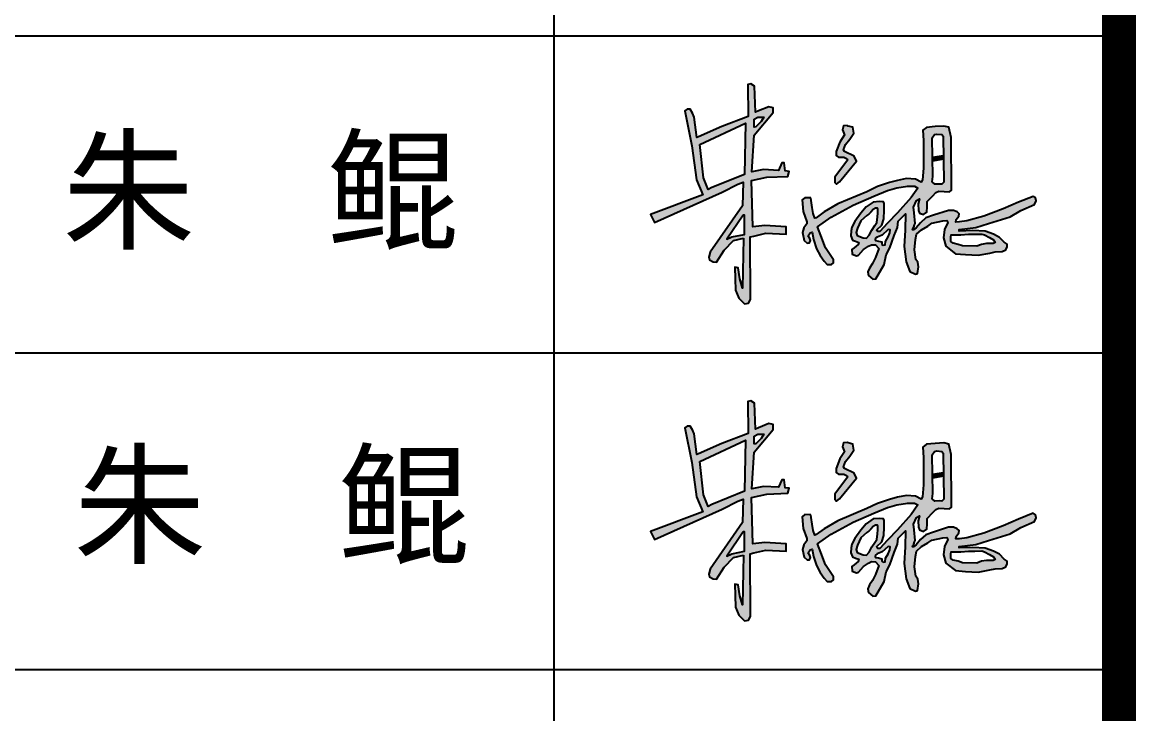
# Model space of a CAD drawing. Extents: x -21908402 to 2681150, y 88493 to 5079726.
# Drawn here: x 1791011 to 1793481, y 418016 to 419559 of the extents above; entities that cross this region are included whole.
import ezdxf

# ---------------------------------------------------------------- set-up
doc = ezdxf.new("R2010")
doc.units = 0
doc.header["$LTSCALE"] = 1000
doc.layers.add('PUB_TITLE', color=4, linetype='Continuous')
doc.layers.add('签名', color=255, linetype='Continuous')
doc.styles.add('-黑体', font='simhei.ttf', dxfattribs={"width": 0.8})

# ---------------------------------------------------------------- blocks, each defined once
blk = doc.blocks.new('tk')
h = blk.add_hatch(color=7)
h.paths.add_polyline_path([(1747122.5, 364062.1), (1747173.7, 364073.5), (1747244.1, 364076), (1747248.8, 364092.7), (1747234.5, 364094.7), (1747231.8, 364120.9), (1747223.5, 364121.1), (1747213, 364096.1), (1747162.6, 364098.9), (1747123.5, 364090.6), (1747130.7, 364213.4), (1747194.9, 364289.8), (1747195.1, 364305.7), (1747180.7, 364309.1), (1747145.4, 364294.8), (1747135.4, 364290.9), (1747132.8, 364377.6), (1747119.8, 364385.3), (1747110.1, 364383.5), (1747111.6, 364275.9), (1747022.9, 364242.3), (1746945.3, 364208.3), (1746939.2, 364206.2), (1746930.3, 364274.4), (1746924.9, 364287.8), (1746916.6, 364300.3), (1746907, 364301), (1746898.8, 364294.7), (1746922.8, 364178.6), (1746938.2, 364064.3), (1746958.8, 364014.2), (1746783.8, 363948.6), (1746797.1, 363921.5), (1747024.4, 364023.1), (1747076.2, 364049.9), (1747094.5, 364056), (1747092.4, 363977.7), (1746983.6, 363822.1), (1746979.1, 363805.2), (1746982.1, 363796.7), (1746993.7, 363789.5), (1747004.8, 363788.6), (1747030.4, 363828.9), (1747061.6, 363861.4), (1747096, 363868.9), (1747094.1, 363813.5), (1747092.3, 363702.2), (1747082.8, 363732.8), (1747077.1, 363769.3), (1747067, 363772.4), (1747068, 363733.4), (1747069.1, 363695.2), (1747079.6, 363668), (1747099.3, 363649.2), (1747112.7, 363651.5), (1747118.7, 363663.3), (1747118, 363873.6), (1747130.5, 363876.3), (1747170, 363885.8), (1747237.8, 363882), (1747237.8, 363907.3), (1747167.1, 363911.3), (1747126.5, 363906.9)])
h.paths.add_polyline_path([(1747098.7, 364082.6), (1746989.8, 364038.3), (1746977.4, 364032.3), (1746961.3, 364071.1), (1746949.4, 364182.5), (1747102, 364254.1)], flags=16)
h.paths.add_polyline_path([(1747098.7, 363946.6), (1747098.7, 363881.7), (1747056.7, 363873.4), (1747039.3, 363865.4), (1747094.9, 363946.6)], flags=16)
h.paths.add_polyline_path([(1747130.7, 364241.1), (1747130.7, 364267), (1747143.2, 364273.9), (1747163.3, 364273.9), (1747154.5, 364259.7), (1747137, 364241.5)], flags=16)
h = blk.add_hatch(color=7)
h.paths.add_polyline_path([(1747749.6, 364025.9), (1747785.3, 364023.8), (1747791.5, 364030), (1747790.2, 364206.2), (1747782.7, 364240.6), (1747765.7, 364244.3), (1747737, 364243), (1747708.3, 364240), (1747696.2, 364230.3), (1747698.2, 364196), (1747697.7, 364103.7), (1747694.8, 364064.3), (1747689.8, 364056.9), (1747671, 364066.8), (1747641.6, 364068.4), (1747611.3, 364062.6), (1747584.3, 364055), (1747543.6, 364042.2), (1747507.9, 364024.5), (1747411.6, 363983.5), (1747365.7, 363957.1), (1747339.3, 363937.6), (1747333.9, 363935.6), (1747328.9, 363951.6), (1747325.9, 363972.3), (1747322.5, 363995.4), (1747320.6, 364004.1), (1747301.2, 364004.5), (1747291.9, 363997.3), (1747295.2, 363958.5), (1747307.5, 363924.3), (1747307.3, 363917), (1747297.2, 363903.3), (1747292.7, 363887.6), (1747298.4, 363861.8), (1747308.8, 363852.9), (1747316.8, 363853.5), (1747319.8, 363861.5), (1747318, 363867.7), (1747311.5, 363876.4), (1747318.4, 363887.3), (1747325.6, 363888.7), (1747329.5, 363864.6), (1747340.2, 363833.7), (1747352.3, 363810.6), (1747365.4, 363792.5), (1747375.2, 363781.2), (1747389.6, 363780.5), (1747396.9, 363786.3), (1747397.3, 363796.1), (1747392.1, 363803.5), (1747370.2, 363837.1), (1747354.5, 363877.6), (1747343.6, 363907.2), (1747389.1, 363938.9), (1747463.1, 363979), (1747531.9, 364009.2), (1747577.4, 364028.3), (1747608.6, 364037.3), (1747645.1, 364042.6), (1747668.4, 364042.6), (1747678.9, 364037), (1747657.1, 364005.5), (1747611.2, 363953.6), (1747578.1, 363919.3), (1747552.2, 363891.1), (1747544.9, 363891.5), (1747542.7, 363893.9), (1747542, 363897.4), (1747558.1, 363913), (1747565.5, 363934.3), (1747566.2, 363962.7), (1747566.4, 363984.9), (1747564, 363990.5), (1747551.3, 363991.5), (1747529.8, 363990), (1747506.7, 363973.8), (1747488.6, 363952.4), (1747468.7, 363925.1), (1747458.6, 363906), (1747455.9, 363893.8), (1747454.9, 363877.1), (1747459.9, 363862.8), (1747470.3, 363858.9), (1747481.6, 363855.1), (1747479.1, 363847.9), (1747465.9, 363836.8), (1747458.5, 363830.7), (1747459, 363815.3), (1747473.3, 363810), (1747481, 363812.4), (1747497.6, 363830.9), (1747514, 363842.2), (1747523.5, 363847.3), (1747537.5, 363846.5), (1747548.3, 363834.3), (1747537, 363804), (1747526.9, 363784.4), (1747517.2, 363769.1), (1747511.4, 363756.4), (1747514, 363743.7), (1747528, 363731.8), (1747538.6, 363733.2), (1747566.8, 363780.5), (1747573.1, 363813.5), (1747585.5, 363836.9), (1747600.3, 363878.3), (1747611.2, 363905.3), (1747613.6, 363925.7), (1747637.4, 363950.9), (1747636.4, 363896.3), (1747633.6, 363840.8), (1747639.9, 363789.5), (1747652.5, 363757.7), (1747671.8, 363748.7), (1747678.4, 363751.1), (1747681.4, 363772.7), (1747679, 363788.3), (1747672, 363798.1), (1747668.1, 363829.8), (1747671.1, 363864.4), (1747675, 363882.5), (1747691.4, 363897.3), (1747712.1, 363909.8), (1747726.4, 363919), (1747763, 363926.7), (1747775.8, 363927.9), (1747779.9, 363921.2), (1747768.9, 363897.9), (1747764.8, 363870.5), (1747772.7, 363842), (1747805.4, 363817.2), (1747839.2, 363814.6), (1747880.9, 363812.3), (1747920.4, 363819.4), (1747937.7, 363823.6), (1747961.4, 363824.8), (1747973.4, 363829.6), (1747977.9, 363839.8), (1747978.5, 363849.1), (1747968.6, 363856), (1747952.8, 363871.9), (1747932.4, 363882.2), (1747905, 363892.1), (1747863, 363894.6), (1747817.5, 363893), (1747817.8, 363898.2), (1747873, 363904.3), (1747915.8, 363918.3), (1747987.7, 363940), (1748023.7, 363961.4), (1748069.2, 363981.3), (1748075.5, 363994), (1748072.6, 364004.3), (1748065.5, 364009), (1748016.1, 363989.6), (1747964.3, 363966.8), (1747900.2, 363943.1), (1747843.2, 363927.4), (1747818.5, 363923.6), (1747806.2, 363923.1), (1747807.4, 363931.5), (1747815.9, 363943.2), (1747817.3, 363951), (1747810.9, 363957.5), (1747799, 363962.2), (1747782.3, 363962.2), (1747731.6, 363945.7), (1747705.4, 363937.3), (1747688.5, 363920.8), (1747673.5, 363903.8), (1747664.6, 363896.8), (1747660.9, 363897.1), (1747662.3, 363900.9), (1747665.7, 363906.2), (1747668.4, 363913.8), (1747670.2, 363918.2), (1747666.6, 363953.5), (1747664.2, 363973), (1747674.6, 363994.7), (1747684.6, 364000.5), (1747680.6, 363984.1), (1747681.2, 363962.2), (1747684.9, 363953.2), (1747697.8, 363948.5), (1747709.4, 363956.1), (1747710.5, 363973.6), (1747710.5, 363991.6), (1747729.5, 364011.1), (1747739.8, 364021.7)])
h.paths.add_polyline_path([(1747727.6, 364057.9), (1747729.4, 364075.4), (1747726.7, 364204.7), (1747735.2, 364215.5), (1747743.2, 364217.6), (1747759.6, 364216.2), (1747764.5, 364210.6), (1747766.7, 364056.8), (1747759.7, 364049.3), (1747750.2, 364050.2), (1747736.2, 364049.9)], flags=16)
h.paths.add_polyline_path([(1747790.8, 363879.9), (1747822.8, 363880.3), (1747848.3, 363882), (1747870.4, 363882.2), (1747893, 363883), (1747902, 363879.9), (1747919.1, 363870.9), (1747932.3, 363863.6), (1747937.9, 363854.8), (1747931.6, 363851.1), (1747909.1, 363850.9), (1747892.3, 363848.4), (1747876.5, 363841.9), (1747828.4, 363843.4), (1747814.6, 363848.4), (1747797.5, 363852.3), (1747789.3, 363858.2), (1747789.5, 363873.8)], flags=16)
h.paths.add_polyline_path([(1747545.1, 363966), (1747545.4, 363953.3), (1747543.8, 363940.1), (1747541.7, 363921.4), (1747535.3, 363911), (1747524.8, 363896.2), (1747516.6, 363878.8), (1747507.6, 363869.3), (1747495.7, 363870.4), (1747475.6, 363878.4), (1747472.7, 363888.1), (1747477.4, 363902.6), (1747482.7, 363914.8), (1747488.8, 363927.2), (1747507.9, 363944.6), (1747514.9, 363949.5), (1747521.4, 363956.5), (1747530.1, 363965.2), (1747537.6, 363969.2), (1747543.6, 363969.4)], flags=16)
h.paths.add_polyline_path([(1747586.7, 363896.7), (1747584.9, 363886.9), (1747579.8, 363873.8), (1747570.9, 363858.4), (1747570.3, 363846.6), (1747563.5, 363845.3), (1747559.9, 363847.2), (1747558.6, 363851.1), (1747558.2, 363856.6), (1747547.9, 363859.6), (1747537, 363861), (1747536.4, 363864.8), (1747536.9, 363869), (1747543.2, 363873), (1747559.9, 363879.7), (1747578.3, 363896.7), (1747580.1, 363897.9)], flags=16)
for points in [[(1747473.5, 364127), (1747466.1, 364143.4), (1747433.7, 364158.9), (1747430.3, 364164.2), (1747437.2, 364182.4), (1747452, 364200.1), (1747465.4, 364220.8), (1747461.6, 364240.7), (1747446.4, 364244.4), (1747443.1, 364246.5), (1747430.2, 364244.9), (1747426.5, 364231.2), (1747433.4, 364215.1), (1747418, 364190.8), (1747405.6, 364159.1), (1747405.7, 364145.5), (1747413.8, 364140.1), (1747431.7, 364140.1), (1747442.6, 364134.7), (1747444.1, 364130.4), (1747401.3, 364073.1), (1747400.8, 364055.9), (1747407.1, 364050.1), (1747416.9, 364057.2)], [(1747765.4, 364145.6), (1747728, 364140.1), (1747728.3, 364126.6), (1747765.6, 364133.7)], [(1747473.5, 363066.3), (1747466.1, 363082.7), (1747433.7, 363098.2), (1747430.3, 363103.5), (1747437.2, 363121.7), (1747452, 363139.4), (1747465.4, 363160.1), (1747461.6, 363180.1), (1747446.4, 363183.7), (1747443.1, 363185.8), (1747430.2, 363184.3), (1747426.5, 363170.5), (1747433.4, 363154.4), (1747418, 363130.1), (1747405.6, 363098.4), (1747405.7, 363084.8), (1747413.8, 363079.5), (1747431.7, 363079.5), (1747442.6, 363074), (1747444.1, 363069.7), (1747401.3, 363012.4), (1747400.8, 362995.2), (1747407.1, 362989.4), (1747416.9, 362996.5)], [(1747765.4, 363084.9), (1747728, 363079.4), (1747728.3, 363066), (1747765.6, 363073)]]:
    blk.add_hatch(color=7).paths.add_polyline_path(points)
h = blk.add_hatch(color=7)
h.paths.add_polyline_path([(1747122.5, 363001.5), (1747173.7, 363012.8), (1747244.1, 363015.3), (1747248.8, 363032), (1747234.5, 363034.1), (1747231.8, 363060.3), (1747223.5, 363060.4), (1747213, 363035.4), (1747162.6, 363038.2), (1747123.5, 363030), (1747130.7, 363152.7), (1747194.9, 363229.2), (1747195.1, 363245), (1747180.7, 363248.5), (1747145.4, 363234.1), (1747135.4, 363230.3), (1747132.8, 363317), (1747119.8, 363324.7), (1747110.1, 363322.8), (1747111.6, 363215.2), (1747022.9, 363181.6), (1746945.3, 363147.7), (1746939.2, 363145.6), (1746930.3, 363213.8), (1746924.9, 363227.2), (1746916.6, 363239.6), (1746907, 363240.3), (1746898.8, 363234.1), (1746922.8, 363117.9), (1746938.2, 363003.7), (1746958.8, 362953.5), (1746783.8, 362887.9), (1746797.1, 362860.9), (1747024.4, 362962.5), (1747076.2, 362989.3), (1747094.5, 362995.4), (1747092.4, 362917), (1746983.6, 362761.5), (1746979.1, 362744.6), (1746982.1, 362736.1), (1746993.7, 362728.9), (1747004.8, 362727.9), (1747030.4, 362768.3), (1747061.6, 362800.8), (1747096, 362808.2), (1747094.1, 362752.9), (1747092.3, 362641.6), (1747082.8, 362672.2), (1747077.1, 362708.7), (1747067, 362711.7), (1747068, 362672.8), (1747069.1, 362634.6), (1747079.6, 362607.4), (1747099.3, 362588.6), (1747112.7, 362590.9), (1747118.7, 362602.6), (1747118, 362812.9), (1747130.5, 362815.6), (1747170, 362825.2), (1747237.8, 362821.4), (1747237.8, 362846.7), (1747167.1, 362850.7), (1747126.5, 362846.3)])
h.paths.add_polyline_path([(1747098.7, 363022), (1746989.8, 362977.7), (1746977.4, 362971.6), (1746961.3, 363010.5), (1746949.4, 363121.8), (1747102, 363193.5)], flags=16)
h.paths.add_polyline_path([(1747098.7, 362885.9), (1747098.7, 362821.1), (1747056.7, 362812.7), (1747039.3, 362804.7), (1747094.9, 362885.9)], flags=16)
h.paths.add_polyline_path([(1747130.7, 363180.5), (1747130.7, 363206.4), (1747143.2, 363213.2), (1747163.3, 363213.2), (1747154.5, 363199), (1747137, 363180.9)], flags=16)
h = blk.add_hatch(color=7)
h.paths.add_polyline_path([(1747749.6, 362965.2), (1747785.3, 362963.1), (1747791.5, 362969.3), (1747790.2, 363145.5), (1747782.7, 363179.9), (1747765.7, 363183.7), (1747737, 363182.3), (1747708.3, 363179.3), (1747696.2, 363169.6), (1747698.2, 363135.4), (1747697.7, 363043.1), (1747694.8, 363003.6), (1747689.8, 362996.2), (1747671, 363006.2), (1747641.6, 363007.8), (1747611.3, 363002), (1747584.3, 362994.3), (1747543.6, 362981.6), (1747507.9, 362963.9), (1747411.6, 362922.8), (1747365.7, 362896.5), (1747339.3, 362876.9), (1747333.9, 362875), (1747328.9, 362891), (1747325.9, 362911.7), (1747322.5, 362934.7), (1747320.6, 362943.4), (1747301.2, 362943.9), (1747291.9, 362936.7), (1747295.2, 362897.9), (1747307.5, 362863.7), (1747307.3, 362856.3), (1747297.2, 362842.7), (1747292.7, 362827), (1747298.4, 362801.1), (1747308.8, 362792.2), (1747316.8, 362792.8), (1747319.8, 362800.8), (1747318, 362807.1), (1747311.5, 362815.7), (1747318.4, 362826.6), (1747325.6, 362828.1), (1747329.5, 362804), (1747340.2, 362773.1), (1747352.3, 362749.9), (1747365.4, 362731.8), (1747375.2, 362720.6), (1747389.6, 362719.8), (1747396.9, 362725.7), (1747397.3, 362735.5), (1747392.1, 362742.8), (1747370.2, 362776.4), (1747354.5, 362816.9), (1747343.6, 362846.6), (1747389.1, 362878.2), (1747463.1, 362918.4), (1747531.9, 362948.6), (1747577.4, 362967.7), (1747608.6, 362976.7), (1747645.1, 362982), (1747668.4, 362982), (1747678.9, 362976.4), (1747657.1, 362944.8), (1747611.2, 362892.9), (1747578.1, 362858.6), (1747552.2, 362830.5), (1747544.9, 362830.8), (1747542.7, 362833.2), (1747542, 362836.8), (1747558.1, 362852.4), (1747565.5, 362873.6), (1747566.2, 362902), (1747566.4, 362924.2), (1747564, 362929.8), (1747551.3, 362930.9), (1747529.8, 362929.3), (1747506.7, 362913.1), (1747488.6, 362891.7), (1747468.7, 362864.4), (1747458.6, 362845.3), (1747455.9, 362833.1), (1747454.9, 362816.4), (1747459.9, 362802.2), (1747470.3, 362798.2), (1747481.6, 362794.5), (1747479.1, 362787.2), (1747465.9, 362776.2), (1747458.5, 362770.1), (1747459, 362754.7), (1747473.3, 362749.4), (1747481, 362751.8), (1747497.6, 362770.2), (1747514, 362781.6), (1747523.5, 362786.6), (1747537.5, 362785.8), (1747548.3, 362773.7), (1747537, 362743.3), (1747526.9, 362723.8), (1747517.2, 362708.5), (1747511.4, 362695.7), (1747514, 362683.1), (1747528, 362671.2), (1747538.6, 362672.5), (1747566.8, 362719.8), (1747573.1, 362752.9), (1747585.5, 362776.2), (1747600.3, 362817.6), (1747611.2, 362844.7), (1747613.6, 362865.1), (1747637.4, 362890.2), (1747636.4, 362835.6), (1747633.6, 362780.1), (1747639.9, 362728.8), (1747652.5, 362697), (1747671.8, 362688), (1747678.4, 362690.4), (1747681.4, 362712), (1747679, 362727.6), (1747672, 362737.4), (1747668.1, 362769.2), (1747671.1, 362803.7), (1747675, 362821.8), (1747691.4, 362836.7), (1747712.1, 362849.1), (1747726.4, 362858.3), (1747763, 362866.1), (1747775.8, 362867.3), (1747779.9, 362860.6), (1747768.9, 362837.3), (1747764.8, 362809.9), (1747772.7, 362781.4), (1747805.4, 362756.5), (1747839.2, 362753.9), (1747880.9, 362751.7), (1747920.4, 362758.8), (1747937.7, 362763), (1747961.4, 362764.1), (1747973.4, 362769), (1747977.9, 362779.1), (1747978.5, 362788.5), (1747968.6, 362795.3), (1747952.8, 362811.3), (1747932.4, 362821.5), (1747905, 362831.5), (1747863, 362834), (1747817.5, 362832.3), (1747817.8, 362837.6), (1747873, 362843.7), (1747915.8, 362857.7), (1747987.7, 362879.4), (1748023.7, 362900.7), (1748069.2, 362920.6), (1748075.5, 362933.3), (1748072.6, 362943.6), (1748065.5, 362948.4), (1748016.1, 362928.9), (1747964.3, 362906.1), (1747900.2, 362882.4), (1747843.2, 362866.8), (1747818.5, 362863), (1747806.2, 362862.5), (1747807.4, 362870.8), (1747815.9, 362882.6), (1747817.3, 362890.3), (1747810.9, 362896.9), (1747799, 362901.6), (1747782.3, 362901.6), (1747731.6, 362885.1), (1747705.4, 362876.6), (1747688.5, 362860.2), (1747673.5, 362843.1), (1747664.6, 362836.2), (1747660.9, 362836.5), (1747662.3, 362840.2), (1747665.7, 362845.5), (1747668.4, 362853.2), (1747670.2, 362857.6), (1747666.6, 362892.8), (1747664.2, 362912.4), (1747674.6, 362934), (1747684.6, 362939.8), (1747680.6, 362923.5), (1747681.2, 362901.6), (1747684.9, 362892.6), (1747697.8, 362887.8), (1747709.4, 362895.5), (1747710.5, 362912.9), (1747710.5, 362930.9), (1747729.5, 362950.5), (1747739.8, 362961)])
h.paths.add_polyline_path([(1747727.6, 362997.3), (1747729.4, 363014.8), (1747726.7, 363144.1), (1747735.2, 363154.8), (1747743.2, 363157), (1747759.6, 363155.5), (1747764.5, 363149.9), (1747766.7, 362996.2), (1747759.7, 362988.7), (1747750.2, 362989.6), (1747736.2, 362989.3)], flags=16)
h.paths.add_polyline_path([(1747790.8, 362819.2), (1747822.8, 362819.7), (1747848.3, 362821.3), (1747870.4, 362821.5), (1747893, 362822.4), (1747902, 362819.2), (1747919.1, 362810.3), (1747932.3, 362803), (1747937.9, 362794.2), (1747931.6, 362790.4), (1747909.1, 362790.2), (1747892.3, 362787.7), (1747876.5, 362781.3), (1747828.4, 362782.7), (1747814.6, 362787.7), (1747797.5, 362791.7), (1747789.3, 362797.5), (1747789.5, 362813.2)], flags=16)
h.paths.add_polyline_path([(1747545.1, 362905.3), (1747545.4, 362892.7), (1747543.8, 362879.5), (1747541.7, 362860.7), (1747535.3, 362850.4), (1747524.8, 362835.6), (1747516.6, 362818.2), (1747507.6, 362808.7), (1747495.7, 362809.7), (1747475.6, 362817.7), (1747472.7, 362827.5), (1747477.4, 362842), (1747482.7, 362854.1), (1747488.8, 362866.5), (1747507.9, 362883.9), (1747514.9, 362888.9), (1747521.4, 362895.8), (1747530.1, 362904.6), (1747537.6, 362908.6), (1747543.6, 362908.7)], flags=16)
h.paths.add_polyline_path([(1747586.7, 362836), (1747584.9, 362826.2), (1747579.8, 362813.2), (1747570.9, 362797.8), (1747570.3, 362785.9), (1747563.5, 362784.6), (1747559.9, 362786.5), (1747558.6, 362790.5), (1747558.2, 362795.9), (1747547.9, 362799), (1747537, 362800.3), (1747536.4, 362804.1), (1747536.9, 362808.4), (1747543.2, 362812.4), (1747559.9, 362819), (1747578.3, 362836.1), (1747580.1, 362837.2)], flags=16)
for points in [[(1747096, 363868.9), (1747094.1, 363813.5), (1747092.3, 363702.2), (1747082.8, 363732.8), (1747077.1, 363769.3), (1747067, 363772.4), (1747068, 363733.4), (1747069.1, 363695.2), (1747079.6, 363668), (1747099.3, 363649.2), (1747112.7, 363651.5), (1747118.7, 363663.3), (1747118, 363873.6), (1747130.5, 363876.3), (1747170, 363885.8), (1747237.8, 363882), (1747237.8, 363907.3), (1747167.1, 363911.3), (1747126.5, 363906.9), (1747122.5, 364062.1), (1747173.7, 364073.5), (1747244.1, 364076), (1747248.8, 364092.7), (1747234.5, 364094.7), (1747231.8, 364120.9), (1747223.5, 364121.1), (1747213, 364096.1), (1747162.6, 364098.9), (1747123.5, 364090.6), (1747130.7, 364213.4), (1747194.9, 364289.8), (1747195.1, 364305.7), (1747180.7, 364309.1), (1747145.4, 364294.8), (1747135.4, 364290.9), (1747132.8, 364377.6), (1747119.8, 364385.3), (1747110.1, 364383.5), (1747111.6, 364275.9), (1747022.9, 364242.3), (1746945.3, 364208.3), (1746939.2, 364206.2), (1746930.3, 364274.4), (1746924.9, 364287.8), (1746916.6, 364300.3), (1746907, 364301), (1746898.8, 364294.7), (1746922.8, 364178.6), (1746938.2, 364064.3), (1746958.8, 364014.2), (1746783.8, 363948.6), (1746797.1, 363921.5), (1747024.4, 364023.1), (1747076.2, 364049.9), (1747094.5, 364056), (1747092.4, 363977.7), (1746983.6, 363822.1), (1746979.1, 363805.2), (1746982.1, 363796.7), (1746993.7, 363789.5), (1747004.8, 363788.6), (1747030.4, 363828.9), (1747061.6, 363861.4)], [(1747320.6, 364004.1), (1747301.2, 364004.5), (1747291.9, 363997.3), (1747295.2, 363958.5), (1747307.5, 363924.3), (1747307.3, 363917), (1747297.2, 363903.3), (1747292.7, 363887.6), (1747298.4, 363861.8), (1747308.8, 363852.9), (1747316.8, 363853.5), (1747319.8, 363861.5), (1747318, 363867.7), (1747311.5, 363876.4), (1747318.4, 363887.3), (1747325.6, 363888.7), (1747329.5, 363864.6), (1747340.2, 363833.7), (1747352.3, 363810.6), (1747365.4, 363792.5), (1747375.2, 363781.2), (1747389.6, 363780.5), (1747396.9, 363786.3), (1747397.3, 363796.1), (1747392.1, 363803.5), (1747370.2, 363837.1), (1747354.5, 363877.6), (1747343.6, 363907.2), (1747389.1, 363938.9), (1747463.1, 363979), (1747531.9, 364009.2), (1747577.4, 364028.3), (1747608.6, 364037.3), (1747645.1, 364042.6), (1747668.4, 364042.6), (1747678.9, 364037), (1747657.1, 364005.5), (1747611.2, 363953.6), (1747578.1, 363919.3), (1747552.2, 363891.1), (1747544.9, 363891.5), (1747542.7, 363893.9), (1747542, 363897.4), (1747558.1, 363913), (1747565.5, 363934.3), (1747566.2, 363962.7), (1747566.4, 363984.9), (1747564, 363990.5), (1747551.3, 363991.5), (1747529.8, 363990), (1747506.7, 363973.8), (1747488.6, 363952.4), (1747468.7, 363925.1), (1747458.6, 363906), (1747455.9, 363893.8), (1747454.9, 363877.1), (1747459.9, 363862.8), (1747470.3, 363858.9), (1747481.6, 363855.1), (1747479.1, 363847.9), (1747465.9, 363836.8), (1747458.5, 363830.7), (1747459, 363815.3), (1747473.3, 363810), (1747481, 363812.4), (1747497.6, 363830.9), (1747514, 363842.2), (1747523.5, 363847.3), (1747537.5, 363846.5), (1747548.3, 363834.3), (1747537, 363804), (1747526.9, 363784.4), (1747517.2, 363769.1), (1747511.4, 363756.4), (1747514, 363743.7), (1747528, 363731.8), (1747538.6, 363733.2), (1747566.8, 363780.5), (1747573.1, 363813.5), (1747585.5, 363836.9), (1747600.3, 363878.3), (1747611.2, 363905.3), (1747613.6, 363925.7), (1747637.4, 363950.9), (1747636.4, 363896.3), (1747633.6, 363840.8), (1747639.9, 363789.5), (1747652.5, 363757.7), (1747671.8, 363748.7), (1747678.4, 363751.1), (1747681.4, 363772.7), (1747679, 363788.3), (1747672, 363798.1), (1747668.1, 363829.8), (1747671.1, 363864.4), (1747675, 363882.5), (1747691.4, 363897.3), (1747712.1, 363909.8), (1747726.4, 363919), (1747763, 363926.7), (1747775.8, 363927.9), (1747779.9, 363921.2), (1747768.9, 363897.9), (1747764.8, 363870.5), (1747772.7, 363842), (1747805.4, 363817.2), (1747839.2, 363814.6), (1747880.9, 363812.3), (1747920.4, 363819.4), (1747937.7, 363823.6), (1747961.4, 363824.8), (1747973.4, 363829.6), (1747977.9, 363839.8), (1747978.5, 363849.1), (1747968.6, 363856), (1747952.8, 363871.9), (1747932.4, 363882.2), (1747905, 363892.1), (1747863, 363894.6), (1747817.5, 363893), (1747817.8, 363898.2), (1747873, 363904.3), (1747915.8, 363918.3), (1747987.7, 363940), (1748023.7, 363961.4), (1748069.2, 363981.3), (1748075.5, 363994), (1748072.6, 364004.3), (1748065.5, 364009), (1748016.1, 363989.6), (1747964.3, 363966.8), (1747900.2, 363943.1), (1747843.2, 363927.4), (1747818.5, 363923.6), (1747806.2, 363923.1), (1747807.4, 363931.5), (1747815.9, 363943.2), (1747817.3, 363951), (1747810.9, 363957.5), (1747799, 363962.2), (1747782.3, 363962.2), (1747731.6, 363945.7), (1747705.4, 363937.3), (1747688.5, 363920.8), (1747673.5, 363903.8), (1747664.6, 363896.8), (1747660.9, 363897.1), (1747662.3, 363900.9), (1747665.7, 363906.2), (1747668.4, 363913.8), (1747670.2, 363918.2), (1747666.6, 363953.5), (1747664.2, 363973), (1747674.6, 363994.7), (1747684.6, 364000.5), (1747680.6, 363984.1), (1747681.2, 363962.2), (1747684.9, 363953.2), (1747697.8, 363948.5), (1747709.4, 363956.1), (1747710.5, 363973.6), (1747710.5, 363991.6), (1747729.5, 364011.1), (1747739.8, 364021.7), (1747749.6, 364025.9), (1747785.3, 364023.8), (1747791.5, 364030), (1747790.2, 364206.2), (1747782.7, 364240.6), (1747765.7, 364244.3), (1747737, 364243), (1747708.3, 364240), (1747696.2, 364230.3), (1747698.2, 364196), (1747697.7, 364103.7), (1747694.8, 364064.3), (1747689.8, 364056.9), (1747671, 364066.8), (1747641.6, 364068.4), (1747611.3, 364062.6), (1747584.3, 364055), (1747543.6, 364042.2), (1747507.9, 364024.5), (1747411.6, 363983.5), (1747365.7, 363957.1), (1747339.3, 363937.6), (1747333.9, 363935.6), (1747328.9, 363951.6), (1747325.9, 363972.3), (1747322.5, 363995.4)], [(1747443.1, 364246.5), (1747430.2, 364244.9), (1747426.5, 364231.2), (1747433.4, 364215.1), (1747418, 364190.8), (1747405.6, 364159.1), (1747405.7, 364145.5), (1747413.8, 364140.1), (1747431.7, 364140.1), (1747442.6, 364134.7), (1747444.1, 364130.4), (1747401.3, 364073.1), (1747400.8, 364055.9), (1747407.1, 364050.1), (1747416.9, 364057.2), (1747473.5, 364127), (1747466.1, 364143.4), (1747433.7, 364158.9), (1747430.3, 364164.2), (1747437.2, 364182.4), (1747452, 364200.1), (1747465.4, 364220.8), (1747461.6, 364240.7), (1747446.4, 364244.4), (1747446.4, 364244.4), (1747446.4, 364244.4)], [(1747726.7, 364204.7), (1747735.2, 364215.5), (1747743.2, 364217.6), (1747759.6, 364216.2), (1747764.5, 364210.6), (1747766.7, 364056.8), (1747759.7, 364049.3), (1747750.2, 364050.2), (1747736.2, 364049.9), (1747727.6, 364057.9), (1747729.4, 364075.4), (1747726.7, 364204.7)], [(1747096, 362808.2), (1747094.1, 362752.9), (1747092.3, 362641.6), (1747082.8, 362672.2), (1747077.1, 362708.7), (1747067, 362711.7), (1747068, 362672.8), (1747069.1, 362634.6), (1747079.6, 362607.4), (1747099.3, 362588.6), (1747112.7, 362590.9), (1747118.7, 362602.6), (1747118, 362812.9), (1747130.5, 362815.6), (1747170, 362825.2), (1747237.8, 362821.4), (1747237.8, 362846.7), (1747167.1, 362850.7), (1747126.5, 362846.3), (1747122.5, 363001.5), (1747173.7, 363012.8), (1747244.1, 363015.3), (1747248.8, 363032), (1747234.5, 363034.1), (1747231.8, 363060.3), (1747223.5, 363060.4), (1747213, 363035.4), (1747162.6, 363038.2), (1747123.5, 363030), (1747130.7, 363152.7), (1747194.9, 363229.2), (1747195.1, 363245), (1747180.7, 363248.5), (1747145.4, 363234.1), (1747135.4, 363230.3), (1747132.8, 363317), (1747119.8, 363324.7), (1747110.1, 363322.8), (1747111.6, 363215.2), (1747022.9, 363181.6), (1746945.3, 363147.7), (1746939.2, 363145.6), (1746930.3, 363213.8), (1746924.9, 363227.2), (1746916.6, 363239.6), (1746907, 363240.3), (1746898.8, 363234.1), (1746922.8, 363117.9), (1746938.2, 363003.7), (1746958.8, 362953.5), (1746783.8, 362887.9), (1746797.1, 362860.9), (1747024.4, 362962.5), (1747076.2, 362989.3), (1747094.5, 362995.4), (1747092.4, 362917), (1746983.6, 362761.5), (1746979.1, 362744.6), (1746982.1, 362736.1), (1746993.7, 362728.9), (1747004.8, 362727.9), (1747030.4, 362768.3), (1747061.6, 362800.8)], [(1747320.6, 362943.4), (1747301.2, 362943.9), (1747291.9, 362936.7), (1747295.2, 362897.9), (1747307.5, 362863.7), (1747307.3, 362856.3), (1747297.2, 362842.7), (1747292.7, 362827), (1747298.4, 362801.1), (1747308.8, 362792.2), (1747316.8, 362792.8), (1747319.8, 362800.8), (1747318, 362807.1), (1747311.5, 362815.7), (1747318.4, 362826.6), (1747325.6, 362828.1), (1747329.5, 362804), (1747340.2, 362773.1), (1747352.3, 362749.9), (1747365.4, 362731.8), (1747375.2, 362720.6), (1747389.6, 362719.8), (1747396.9, 362725.7), (1747397.3, 362735.5), (1747392.1, 362742.8), (1747370.2, 362776.4), (1747354.5, 362816.9), (1747343.6, 362846.6), (1747389.1, 362878.2), (1747463.1, 362918.4), (1747531.9, 362948.6), (1747577.4, 362967.7), (1747608.6, 362976.7), (1747645.1, 362982), (1747668.4, 362982), (1747678.9, 362976.4), (1747657.1, 362944.8), (1747611.2, 362892.9), (1747578.1, 362858.6), (1747552.2, 362830.5), (1747544.9, 362830.8), (1747542.7, 362833.2), (1747542, 362836.8), (1747558.1, 362852.4), (1747565.5, 362873.6), (1747566.2, 362902), (1747566.4, 362924.2), (1747564, 362929.8), (1747551.3, 362930.9), (1747529.8, 362929.3), (1747506.7, 362913.1), (1747488.6, 362891.7), (1747468.7, 362864.4), (1747458.6, 362845.3), (1747455.9, 362833.1), (1747454.9, 362816.4), (1747459.9, 362802.2), (1747470.3, 362798.2), (1747481.6, 362794.5), (1747479.1, 362787.2), (1747465.9, 362776.2), (1747458.5, 362770.1), (1747459, 362754.7), (1747473.3, 362749.4), (1747481, 362751.8), (1747497.6, 362770.2), (1747514, 362781.6), (1747523.5, 362786.6), (1747537.5, 362785.8), (1747548.3, 362773.7), (1747537, 362743.3), (1747526.9, 362723.8), (1747517.2, 362708.5), (1747511.4, 362695.7), (1747514, 362683.1), (1747528, 362671.2), (1747538.6, 362672.5), (1747566.8, 362719.8), (1747573.1, 362752.9), (1747585.5, 362776.2), (1747600.3, 362817.6), (1747611.2, 362844.7), (1747613.6, 362865.1), (1747637.4, 362890.2), (1747636.4, 362835.6), (1747633.6, 362780.1), (1747639.9, 362728.8), (1747652.5, 362697), (1747671.8, 362688), (1747678.4, 362690.4), (1747681.4, 362712), (1747679, 362727.6), (1747672, 362737.4), (1747668.1, 362769.2), (1747671.1, 362803.7), (1747675, 362821.8), (1747691.4, 362836.7), (1747712.1, 362849.1), (1747726.4, 362858.3), (1747763, 362866.1), (1747775.8, 362867.3), (1747779.9, 362860.6), (1747768.9, 362837.3), (1747764.8, 362809.9), (1747772.7, 362781.4), (1747805.4, 362756.5), (1747839.2, 362753.9), (1747880.9, 362751.7), (1747920.4, 362758.8), (1747937.7, 362763), (1747961.4, 362764.1), (1747973.4, 362769), (1747977.9, 362779.1), (1747978.5, 362788.5), (1747968.6, 362795.3), (1747952.8, 362811.3), (1747932.4, 362821.5), (1747905, 362831.5), (1747863, 362834), (1747817.5, 362832.3), (1747817.8, 362837.6), (1747873, 362843.7), (1747915.8, 362857.7), (1747987.7, 362879.4), (1748023.7, 362900.7), (1748069.2, 362920.6), (1748075.5, 362933.3), (1748072.6, 362943.6), (1748065.5, 362948.4), (1748016.1, 362928.9), (1747964.3, 362906.1), (1747900.2, 362882.4), (1747843.2, 362866.8), (1747818.5, 362863), (1747806.2, 362862.5), (1747807.4, 362870.8), (1747815.9, 362882.6), (1747817.3, 362890.3), (1747810.9, 362896.9), (1747799, 362901.6), (1747782.3, 362901.6), (1747731.6, 362885.1), (1747705.4, 362876.6), (1747688.5, 362860.2), (1747673.5, 362843.1), (1747664.6, 362836.2), (1747660.9, 362836.5), (1747662.3, 362840.2), (1747665.7, 362845.5), (1747668.4, 362853.2), (1747670.2, 362857.6), (1747666.6, 362892.8), (1747664.2, 362912.4), (1747674.6, 362934), (1747684.6, 362939.8), (1747680.6, 362923.5), (1747681.2, 362901.6), (1747684.9, 362892.6), (1747697.8, 362887.8), (1747709.4, 362895.5), (1747710.5, 362912.9), (1747710.5, 362930.9), (1747729.5, 362950.5), (1747739.8, 362961), (1747749.6, 362965.2), (1747785.3, 362963.1), (1747791.5, 362969.3), (1747790.2, 363145.5), (1747782.7, 363179.9), (1747765.7, 363183.7), (1747737, 363182.3), (1747708.3, 363179.3), (1747696.2, 363169.6), (1747698.2, 363135.4), (1747697.7, 363043.1), (1747694.8, 363003.6), (1747689.8, 362996.2), (1747671, 363006.2), (1747641.6, 363007.8), (1747611.3, 363002), (1747584.3, 362994.3), (1747543.6, 362981.6), (1747507.9, 362963.9), (1747411.6, 362922.8), (1747365.7, 362896.5), (1747339.3, 362876.9), (1747333.9, 362875), (1747328.9, 362891), (1747325.9, 362911.7), (1747322.5, 362934.7)], [(1747443.1, 363185.8), (1747430.2, 363184.3), (1747426.5, 363170.5), (1747433.4, 363154.4), (1747418, 363130.1), (1747405.6, 363098.4), (1747405.7, 363084.8), (1747413.8, 363079.5), (1747431.7, 363079.5), (1747442.6, 363074), (1747444.1, 363069.7), (1747401.3, 363012.4), (1747400.8, 362995.2), (1747407.1, 362989.4), (1747416.9, 362996.5), (1747473.5, 363066.3), (1747466.1, 363082.7), (1747433.7, 363098.2), (1747430.3, 363103.5), (1747437.2, 363121.7), (1747452, 363139.4), (1747465.4, 363160.1), (1747461.6, 363180.1), (1747446.4, 363183.7), (1747446.4, 363183.7), (1747446.4, 363183.7)], [(1747726.7, 363144.1), (1747735.2, 363154.8), (1747743.2, 363157), (1747759.6, 363155.5), (1747764.5, 363149.9), (1747766.7, 362996.2), (1747759.7, 362988.7), (1747750.2, 362989.6), (1747736.2, 362989.3), (1747727.6, 362997.3), (1747729.4, 363014.8), (1747726.7, 363144.1)]]:
    blk.add_lwpolyline(points, close=True)
for points in [[(1747130.7, 364267), (1747143.2, 364273.9), (1747163.3, 364273.9), (1747154.5, 364259.7), (1747137, 364241.5), (1747130.7, 364241.1), (1747130.7, 364267)], [(1746949.4, 364182.5), (1747102, 364254.1), (1747098.7, 364082.6), (1746989.8, 364038.3), (1746977.4, 364032.3), (1746961.3, 364071.1), (1746949.4, 364182.5)], [(1747728, 364140.1), (1747765.4, 364145.6), (1747765.6, 364133.7), (1747728.3, 364126.6), (1747728, 364140.1)], [(1747507.9, 363944.6), (1747488.8, 363927.2), (1747482.7, 363914.8), (1747477.4, 363902.6), (1747472.7, 363888.1), (1747475.6, 363878.4), (1747495.7, 363870.4), (1747507.6, 363869.3), (1747516.6, 363878.8), (1747524.8, 363896.2), (1747535.3, 363911), (1747541.7, 363921.4), (1747543.8, 363940.1), (1747545.4, 363953.3), (1747545.1, 363966), (1747543.6, 363969.4), (1747537.6, 363969.2), (1747530.1, 363965.2), (1747521.4, 363956.5), (1747514.9, 363949.5), (1747507.9, 363944.6)], [(1747094.9, 363946.6), (1747039.3, 363865.4), (1747056.7, 363873.4), (1747098.7, 363881.7), (1747098.7, 363946.6), (1747094.9, 363946.6)], [(1747578.3, 363896.7), (1747559.9, 363879.7), (1747543.2, 363873), (1747536.9, 363869), (1747536.4, 363864.8), (1747537, 363861), (1747547.9, 363859.6), (1747558.2, 363856.6), (1747558.6, 363851.1), (1747559.9, 363847.2), (1747563.5, 363845.3), (1747570.3, 363846.6), (1747570.9, 363858.4), (1747579.8, 363873.8), (1747584.9, 363886.9), (1747586.7, 363896.7), (1747580.1, 363897.9), (1747578.3, 363896.7)], [(1747822.8, 363880.3), (1747848.3, 363882), (1747870.4, 363882.2), (1747893, 363883), (1747902, 363879.9), (1747919.1, 363870.9), (1747932.3, 363863.6), (1747937.9, 363854.8), (1747931.6, 363851.1), (1747909.1, 363850.9), (1747892.3, 363848.4), (1747876.5, 363841.9), (1747828.4, 363843.4), (1747814.6, 363848.4), (1747797.5, 363852.3), (1747789.3, 363858.2), (1747789.5, 363873.8), (1747790.8, 363879.9), (1747822.8, 363880.3)], [(1746949.4, 363121.8), (1747102, 363193.5), (1747098.7, 363022), (1746989.8, 362977.7), (1746977.4, 362971.6), (1746961.3, 363010.5), (1746949.4, 363121.8)], [(1747130.7, 363206.4), (1747143.2, 363213.2), (1747163.3, 363213.2), (1747154.5, 363199), (1747137, 363180.9), (1747130.7, 363180.5), (1747130.7, 363206.4)], [(1747728, 363079.4), (1747765.4, 363084.9), (1747765.6, 363073), (1747728.3, 363066), (1747728, 363079.4)], [(1747094.9, 362885.9), (1747039.3, 362804.7), (1747056.7, 362812.7), (1747098.7, 362821.1), (1747098.7, 362885.9), (1747094.9, 362885.9)], [(1747507.9, 362883.9), (1747488.8, 362866.5), (1747482.7, 362854.1), (1747477.4, 362842), (1747472.7, 362827.5), (1747475.6, 362817.7), (1747495.7, 362809.7), (1747507.6, 362808.7), (1747516.6, 362818.2), (1747524.8, 362835.6), (1747535.3, 362850.4), (1747541.7, 362860.7), (1747543.8, 362879.5), (1747545.4, 362892.7), (1747545.1, 362905.3), (1747543.6, 362908.7), (1747537.6, 362908.6), (1747530.1, 362904.6), (1747521.4, 362895.8), (1747514.9, 362888.9), (1747507.9, 362883.9)], [(1747578.3, 362836.1), (1747559.9, 362819), (1747543.2, 362812.4), (1747536.9, 362808.4), (1747536.4, 362804.1), (1747537, 362800.3), (1747547.9, 362799), (1747558.2, 362795.9), (1747558.6, 362790.5), (1747559.9, 362786.5), (1747563.5, 362784.6), (1747570.3, 362785.9), (1747570.9, 362797.8), (1747579.8, 362813.2), (1747584.9, 362826.2), (1747586.7, 362836), (1747580.1, 362837.2), (1747578.3, 362836.1)], [(1747822.8, 362819.7), (1747848.3, 362821.3), (1747870.4, 362821.5), (1747893, 362822.4), (1747902, 362819.2), (1747919.1, 362810.3), (1747932.3, 362803), (1747937.9, 362794.2), (1747931.6, 362790.4), (1747909.1, 362790.2), (1747892.3, 362787.7), (1747876.5, 362781.3), (1747828.4, 362782.7), (1747814.6, 362787.7), (1747797.5, 362791.7), (1747789.3, 362797.5), (1747789.5, 362813.2), (1747790.8, 362819.2), (1747822.8, 362819.7)]]:
    blk.add_lwpolyline(points)
at = {"layer": 'PUB_TITLE', "color": 4}
for p, q in [((1746461.4, 359243.1), (1746461.4, 366667.7)), ((1742537.1, 364546.4), (1748370.6, 364546.4)), ((1742537.1, 363485.7), (1748370.6, 363485.7)), ((1742537.1, 362425.1), (1748370.6, 362425.1))]:
    blk.add_line(p, q, dxfattribs=at)
at = {"layer": '签名', "linetype": 'Continuous', "style": '-黑体'}
for p in [(1744815.2, 363866.1), (1744852.4, 362813.7)]:
    blk.add_text('朱  鲲', height=324.56, dxfattribs=at).set_placement(p)

msp = doc.modelspace()

# ---------------------------------------------------------------- linework, layer by layer
at = {"layer": 'PUB_TITLE', "const_width": 100}
msp.add_lwpolyline([(1737570.6, 404492.7), (1793470.6, 404492.7), (1793470.6, 444492.7), (1737570.6, 444492.7)], close=True, dxfattribs=at)

# ---------------------------------------------------------------- block references
at = {"xscale": 0.6666666666278616, "yscale": 0.6666666666569654, "zscale": 0.6666666666666665}
msp.add_blockref('tk', (627890.2, 176497.6), dxfattribs=at)

doc.saveas('drawing.dxf')
